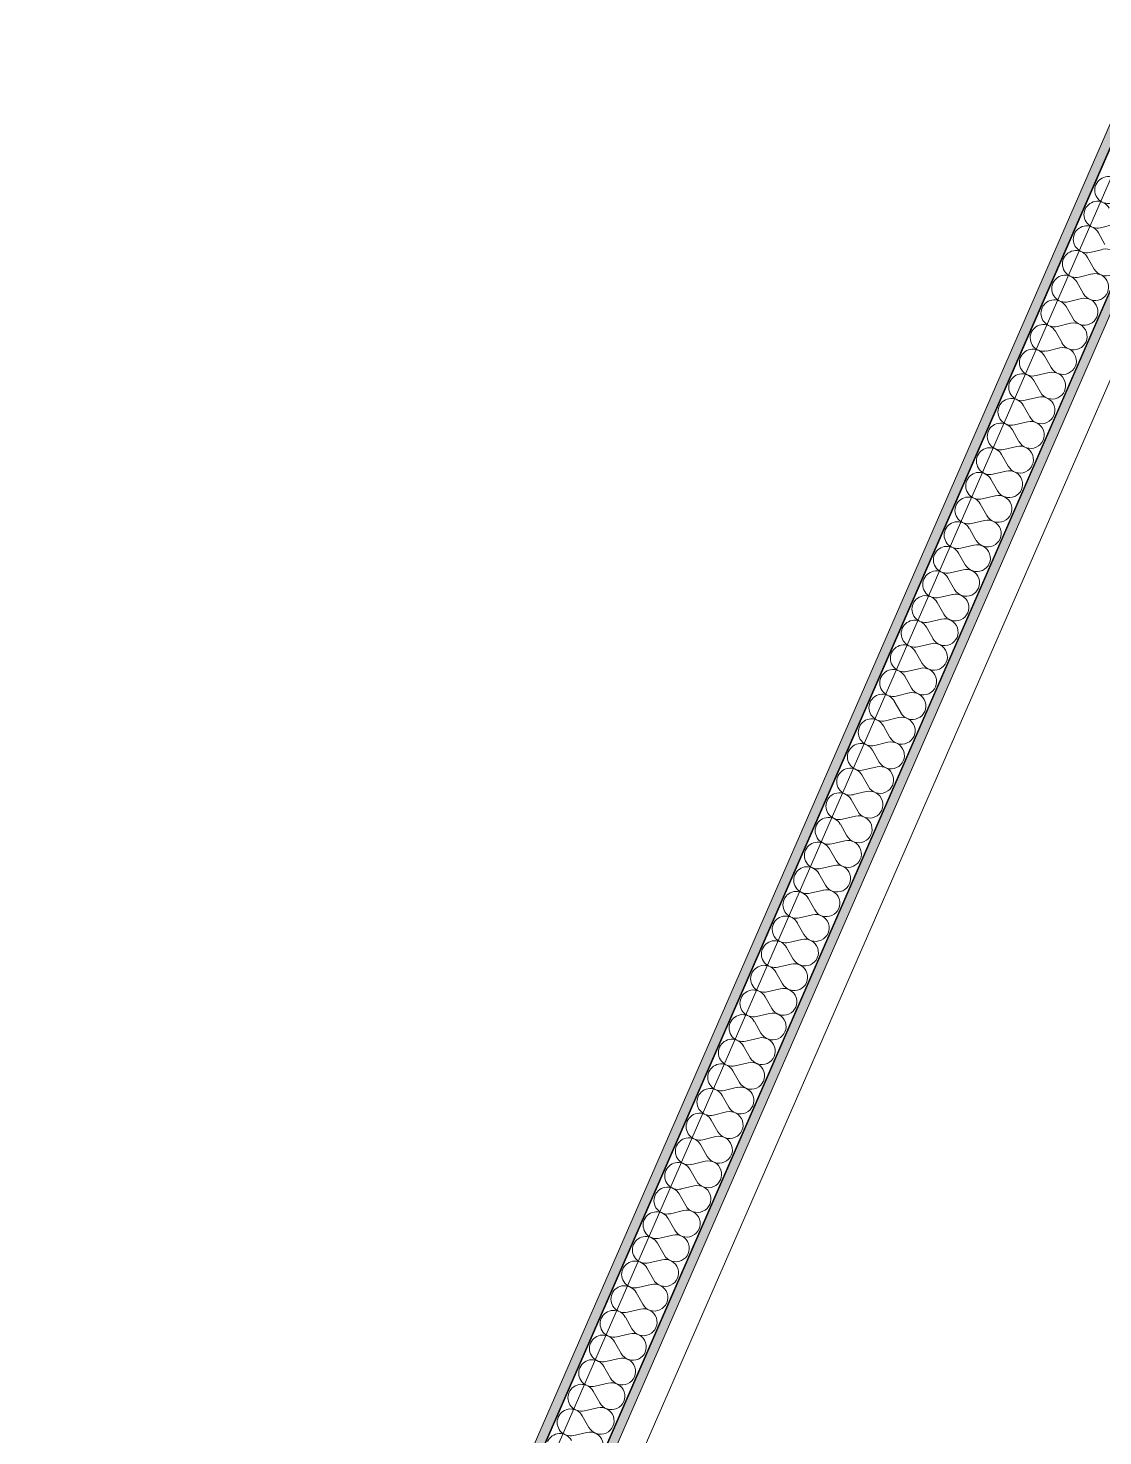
# Model space of a CAD drawing. Header units: millimetres. Extents: x -50172 to 90294, y -80883 to 25069.
# Drawn here: x 81 to 1831, y -46372 to -44078 of the extents above; entities that cross this region are included whole.
import ezdxf
from ezdxf.enums import TextEntityAlignment as Align

# ---------------------------------------------------------------- set-up
doc = ezdxf.new("R2010")
doc.units = ezdxf.units.MM
doc.header["$MEASUREMENT"] = 0
doc.layers.add('New_A-25-M_Wall_Int', color=7, linetype='Continuous')
doc.layers.add('New_A-35-M_FFE-Zone', color=7, linetype='Continuous')
doc.layers.add('New_A-25-M_Wall_Int_Pen_No__1', color=7, linetype='Continuous', lineweight=13)
doc.layers.add('New_ArchiCAD Zone Stamps_Pen_No__9', color=7, linetype='Continuous', lineweight=13)
doc.layers.add('New_A-25-M_Wall_Int_Pen_No__107', color=7, linetype='Continuous', lineweight=15, true_color=0xa6a6a6)
doc.layers.add('New_A-35-M_FFE-Zone_Pen_No__74', color=7, linetype='Continuous', lineweight=20, true_color=0x606060)
doc.styles.add('GENERATED_STYLE_1', font='')
doc.styles.add('GENERATED_STYLE_3', font='')
doc.styles.get('GENERATED_STYLE_1').set_extended_font_data('Arial', bold=True)
doc.styles.get('GENERATED_STYLE_3').set_extended_font_data('Arial')

# ---------------------------------------------------------------- blocks, each defined once
blk = doc.blocks.new('Library_Quiet Study_INB 1303_6_1', base_point=(5012.1, -44459.7))
at = {"layer": 'New_A-35-M_FFE-Zone_Pen_No__74', "linetype": 'Continuous'}
blk.add_line((4511.6, -38533.2), (233.5, -48340.2), dxfattribs=at)
at = {"layer": 'New_ArchiCAD Zone Stamps_Pen_No__9'}
for tag, height, style, p in [('ROOM_NAME', 250, 'GENERATED_STYLE_1', (2597.1, -43676.2)), ('zoneNameLine2', 250, 'GENERATED_STYLE_1', (2408.7, -44108.4)), ('ROOM_NUMBER', 200, 'GENERATED_STYLE_3', (2220.3, -44529.1)), ('measuredAreaCode', 200, 'GENERATED_STYLE_3', (2063.3, -44889.2)), ('ROOM_WALLS_PRM', 200, 'GENERATED_STYLE_3', (2370.7, -45023.2)), ('DUMMY_649', 200, 'GENERATED_STYLE_3', (2860, -45236.6)), ('DUMMY_650', 133.3, 'GENERATED_STYLE_3', (3139.3, -45343.1))]:
    blk.add_attdef(tag, text='', height=height, rotation=336.4404, dxfattribs=dict(at, style=style)).set_placement(p, align=Align.TOP_LEFT)
blk = doc.blocks.new('Computer Lab F_INB 1302_7_1', base_point=(-6455.1, -40925.5))
at = {"layer": 'New_A-35-M_FFE-Zone_Pen_No__74', "linetype": 'Continuous'}
blk.add_line((114.7, -48287.8), (4390.7, -38481.6), dxfattribs=at)
at = {"layer": 'New_ArchiCAD Zone Stamps_Pen_No__9'}
for tag, height, style, p in [('ROOM_NAME', 250, 'GENERATED_STYLE_1', (-7200.5, -39404)), ('zoneNameLine2', 250, 'GENERATED_STYLE_1', (-7388.9, -39836.1)), ('ROOM_NUMBER', 200, 'GENERATED_STYLE_3', (-7577.3, -40256.8)), ('measuredAreaCode', 200, 'GENERATED_STYLE_3', (-7734.4, -40616.9)), ('DUMMY_649', 200, 'GENERATED_STYLE_3', (-7427, -40751)), ('DUMMY_650', 200, 'GENERATED_STYLE_3', (-6797.8, -41025.3)), ('DUMMY_651', 133.3, 'GENERATED_STYLE_3', (-6518.5, -41131.9))]:
    blk.add_attdef(tag, text='', height=height, rotation=336.4404, dxfattribs=dict(at, style=style)).set_placement(p, align=Align.TOP_LEFT)
blk = doc.blocks.new('*X456')
at = {"layer": 'New_A-25-M_Wall_Int_Pen_No__107', "linetype": 'Continuous'}
for p, q in [((1848.4, -44398.3), (1827.1, -44403.4)), ((1834.4, -44430.4), (1823.6, -44411.4)), ((1830.9, -44438.5), (1809.6, -44443.5)), ((1816.9, -44470.6), (1806.1, -44451.6)), ((1799.4, -44510.8), (1788.6, -44491.7)), ((1813.4, -44478.6), (1792.1, -44483.7)), ((1781.9, -44550.9), (1771.1, -44531.9)), ((1795.9, -44518.8), (1774.6, -44523.8)), ((1778.4, -44559), (1757.1, -44564)), ((1764.4, -44591.1), (1753.6, -44572)), ((1760.9, -44599.1), (1739.6, -44604.2)), ((1746.9, -44631.2), (1736.1, -44612.2)), ((1729.4, -44671.4), (1718.6, -44652.3)), ((1743.4, -44639.3), (1722.1, -44644.3)), ((1711.9, -44711.6), (1701, -44692.5)), ((1725.9, -44679.4), (1704.6, -44684.5)), ((1708.4, -44719.6), (1687, -44724.6)), ((1694.3, -44751.7), (1683.5, -44732.7)), ((1690.8, -44759.7), (1669.5, -44764.8)), ((1676.8, -44791.9), (1666, -44772.8)), ((1659.3, -44832), (1648.5, -44813)), ((1673.3, -44799.9), (1652, -44804.9)), ((1641.8, -44872.2), (1631, -44853.1)), ((1655.8, -44840.1), (1634.5, -44845.1)), ((1638.3, -44880.2), (1617, -44885.3)), ((1624.3, -44912.3), (1613.5, -44893.3)), ((1620.8, -44920.4), (1599.5, -44925.4)), ((1606.8, -44952.5), (1596, -44933.4)), ((1589.3, -44992.7), (1578.5, -44973.6)), ((1603.3, -44960.5), (1582, -44965.6)), ((1571.8, -45032.8), (1561, -45013.8)), ((1585.8, -45000.7), (1564.5, -45005.7)), ((1568.3, -45040.8), (1547, -45045.9)), ((1554.3, -45073), (1543.5, -45053.9)), ((1550.8, -45081), (1529.4, -45086)), ((1536.8, -45113.1), (1525.9, -45094.1)), ((1519.2, -45153.3), (1508.4, -45134.2)), ((1533.2, -45121.2), (1511.9, -45126.2)), ((1501.7, -45193.4), (1490.9, -45174.4)), ((1515.7, -45161.3), (1494.4, -45166.4)), ((1498.2, -45201.5), (1476.9, -45206.5)), ((1484.2, -45233.6), (1473.4, -45214.6)), ((1480.7, -45241.6), (1459.4, -45246.7)), ((1466.7, -45273.8), (1455.9, -45254.7)), ((1449.2, -45313.9), (1438.4, -45294.9)), ((1463.2, -45281.8), (1441.9, -45286.8)), ((1431.7, -45354.1), (1420.9, -45335)), ((1445.7, -45322), (1424.4, -45327)), ((1428.2, -45362.1), (1406.9, -45367.2)), ((1414.2, -45394.2), (1403.4, -45375.2)), ((1410.7, -45402.3), (1389.4, -45407.3)), ((1396.7, -45434.4), (1385.9, -45415.3)), ((1379.2, -45474.6), (1368.3, -45455.5)), ((1393.2, -45442.4), (1371.8, -45447.5)), ((1361.6, -45514.7), (1350.8, -45495.7)), ((1375.7, -45482.6), (1354.3, -45487.6)), ((1358.1, -45522.7), (1336.8, -45527.8)), ((1344.1, -45554.9), (1333.3, -45535.8)), ((1340.6, -45562.9), (1319.3, -45567.9)), ((1326.6, -45595), (1315.8, -45576)), ((1309.1, -45635.2), (1298.3, -45616.1)), ((1323.1, -45603.1), (1301.8, -45608.1)), ((1291.6, -45675.3), (1280.8, -45656.3)), ((1305.6, -45643.2), (1284.3, -45648.3)), ((1288.1, -45683.4), (1266.8, -45688.4)), ((1274.1, -45715.5), (1263.3, -45696.4)), ((1270.6, -45723.5), (1249.3, -45728.6)), ((1256.6, -45755.7), (1245.8, -45736.6)), ((1239.1, -45795.8), (1228.3, -45776.8)), ((1253.1, -45763.7), (1231.8, -45768.7)), ((1221.6, -45836), (1210.7, -45816.9)), ((1235.6, -45803.8), (1214.2, -45808.9)), ((1218.1, -45844), (1196.7, -45849)), ((1204, -45876.1), (1193.2, -45857.1)), ((1200.5, -45884.2), (1179.2, -45889.2)), ((1186.5, -45916.3), (1175.7, -45897.2)), ((1169, -45956.4), (1158.2, -45937.4)), ((1183, -45924.3), (1161.7, -45929.4)), ((1151.5, -45996.6), (1140.7, -45977.5)), ((1165.5, -45964.5), (1144.2, -45969.5)), ((1148, -46004.6), (1126.7, -46009.7)), ((1134, -46036.8), (1123.2, -46017.7)), ((1130.5, -46044.8), (1109.2, -46049.8)), ((1116.5, -46076.9), (1105.7, -46057.9)), ((1099, -46117.1), (1088.2, -46098)), ((1113, -46084.9), (1091.7, -46090)), ((1081.5, -46157.2), (1070.7, -46138.2)), ((1095.5, -46125.1), (1074.2, -46130.1)), ((1078, -46165.3), (1056.7, -46170.3)), ((1064, -46197.4), (1053.2, -46178.3)), ((1060.5, -46205.4), (1039.1, -46210.5)), ((1046.4, -46237.5), (1035.6, -46218.5)), ((1028.9, -46277.7), (1018.1, -46258.7)), ((1042.9, -46245.6), (1021.6, -46250.6)), ((1011.4, -46317.9), (1000.6, -46298.8)), ((1025.4, -46285.7), (1004.1, -46290.8)), ((1007.9, -46325.9), (986.6, -46330.9)), ((993.9, -46358), (983.1, -46339)), ((990.4, -46366.1), (969.1, -46371.1))]:
    blk.add_line(p, q, dxfattribs=at)
for centre, start, end in [((1839.6, -44341.9), 156.4404, 283.3103), ((1839.6, -44341.9), 29.5705, 156.4404), ((1822.1, -44382), 156.4404, 283.3103), ((1822.1, -44382), 29.5705, 156.4404), ((1804.6, -44422.2), 29.5705, 156.4404), ((1804.6, -44422.2), 156.4404, 283.3103), ((1787.1, -44462.4), 29.5705, 156.4404), ((1836, -44459.8), 209.5705, 103.3103), ((1787.1, -44462.4), 156.4404, 283.3103), ((1769.6, -44502.5), 156.4404, 283.3103), ((1769.6, -44502.5), 29.5705, 156.4404), ((1818.5, -44500), 209.5705, 103.3103), ((1752, -44542.7), 156.4404, 283.3103), ((1752, -44542.7), 29.5705, 156.4404), ((1801, -44540.1), 209.5705, 103.3103), ((1734.5, -44582.8), 29.5705, 156.4404), ((1783.4, -44580.3), 209.5705, 103.3103), ((1734.5, -44582.8), 156.4404, 283.3103), ((1717, -44623), 29.5705, 156.4404), ((1765.9, -44620.4), 209.5705, 103.3103), ((1717, -44623), 156.4404, 283.3103), ((1699.5, -44663.2), 156.4404, 283.3103), ((1699.5, -44663.2), 29.5705, 156.4404), ((1748.4, -44660.6), 209.5705, 103.3103), ((1682, -44703.3), 156.4404, 283.3103), ((1682, -44703.3), 29.5705, 156.4404), ((1730.9, -44700.7), 209.5705, 103.3103), ((1664.5, -44743.5), 29.5705, 156.4404), ((1713.4, -44740.9), 209.5705, 103.3103), ((1664.5, -44743.5), 156.4404, 283.3103), ((1647, -44783.6), 29.5705, 156.4404), ((1695.9, -44781.1), 209.5705, 103.3103), ((1647, -44783.6), 156.4404, 283.3103), ((1629.5, -44823.8), 156.4404, 283.3103), ((1629.5, -44823.8), 29.5705, 156.4404), ((1678.4, -44821.2), 209.5705, 103.3103), ((1612, -44863.9), 156.4404, 283.3103), ((1612, -44863.9), 29.5705, 156.4404), ((1660.9, -44861.4), 209.5705, 103.3103), ((1594.4, -44904.1), 29.5705, 156.4404), ((1643.4, -44901.5), 209.5705, 103.3103), ((1594.4, -44904.1), 156.4404, 283.3103), ((1576.9, -44944.3), 29.5705, 156.4404), ((1625.8, -44941.7), 209.5705, 103.3103), ((1576.9, -44944.3), 156.4404, 283.3103), ((1559.4, -44984.4), 156.4404, 283.3103), ((1559.4, -44984.4), 29.5705, 156.4404), ((1608.3, -44981.8), 209.5705, 103.3103), ((1541.9, -45024.6), 156.4404, 283.3103), ((1541.9, -45024.6), 29.5705, 156.4404), ((1590.8, -45022), 209.5705, 103.3103), ((1524.4, -45064.7), 29.5705, 156.4404), ((1573.3, -45062.2), 209.5705, 103.3103), ((1524.4, -45064.7), 156.4404, 283.3103), ((1506.9, -45104.9), 29.5705, 156.4404), ((1555.8, -45102.3), 209.5705, 103.3103), ((1506.9, -45104.9), 156.4404, 283.3103), ((1489.4, -45145), 156.4404, 283.3103), ((1489.4, -45145), 29.5705, 156.4404), ((1538.3, -45142.5), 209.5705, 103.3103), ((1471.9, -45185.2), 156.4404, 283.3103), ((1471.9, -45185.2), 29.5705, 156.4404), ((1520.8, -45182.6), 209.5705, 103.3103), ((1454.4, -45225.4), 29.5705, 156.4404), ((1503.3, -45222.8), 209.5705, 103.3103), ((1454.4, -45225.4), 156.4404, 283.3103), ((1436.8, -45265.5), 29.5705, 156.4404), ((1485.8, -45263), 209.5705, 103.3103), ((1436.8, -45265.5), 156.4404, 283.3103), ((1419.3, -45305.7), 156.4404, 283.3103), ((1419.3, -45305.7), 29.5705, 156.4404), ((1468.2, -45303.1), 209.5705, 103.3103), ((1401.8, -45345.8), 156.4404, 283.3103), ((1401.8, -45345.8), 29.5705, 156.4404), ((1450.7, -45343.3), 209.5705, 103.3103), ((1384.3, -45386), 29.5705, 156.4404), ((1433.2, -45383.4), 209.5705, 103.3103), ((1384.3, -45386), 156.4404, 283.3103), ((1366.8, -45426.2), 29.5705, 156.4404), ((1415.7, -45423.6), 209.5705, 103.3103), ((1366.8, -45426.2), 156.4404, 283.3103), ((1349.3, -45466.3), 156.4404, 283.3103), ((1349.3, -45466.3), 29.5705, 156.4404), ((1398.2, -45463.7), 209.5705, 103.3103), ((1331.8, -45506.5), 156.4404, 283.3103), ((1331.8, -45506.5), 29.5705, 156.4404), ((1380.7, -45503.9), 209.5705, 103.3103), ((1314.3, -45546.6), 29.5705, 156.4404), ((1363.2, -45544.1), 209.5705, 103.3103), ((1314.3, -45546.6), 156.4404, 283.3103), ((1296.8, -45586.8), 29.5705, 156.4404), ((1345.7, -45584.2), 209.5705, 103.3103), ((1296.8, -45586.8), 156.4404, 283.3103), ((1279.2, -45626.9), 156.4404, 283.3103), ((1279.2, -45626.9), 29.5705, 156.4404), ((1328.2, -45624.4), 209.5705, 103.3103), ((1261.7, -45667.1), 156.4404, 283.3103), ((1261.7, -45667.1), 29.5705, 156.4404), ((1310.7, -45664.5), 209.5705, 103.3103), ((1244.2, -45707.3), 29.5705, 156.4404), ((1293.1, -45704.7), 209.5705, 103.3103), ((1244.2, -45707.3), 156.4404, 283.3103), ((1226.7, -45747.4), 29.5705, 156.4404), ((1275.6, -45744.8), 209.5705, 103.3103), ((1226.7, -45747.4), 156.4404, 283.3103), ((1209.2, -45787.6), 156.4404, 283.3103), ((1209.2, -45787.6), 29.5705, 156.4404), ((1258.1, -45785), 209.5705, 103.3103), ((1191.7, -45827.7), 156.4404, 283.3103), ((1191.7, -45827.7), 29.5705, 156.4404), ((1240.6, -45825.2), 209.5705, 103.3103), ((1174.2, -45867.9), 29.5705, 156.4404), ((1223.1, -45865.3), 209.5705, 103.3103), ((1174.2, -45867.9), 156.4404, 283.3103), ((1156.7, -45908), 29.5705, 156.4404), ((1205.6, -45905.5), 209.5705, 103.3103), ((1156.7, -45908), 156.4404, 283.3103), ((1139.2, -45948.2), 156.4404, 283.3103), ((1139.2, -45948.2), 29.5705, 156.4404), ((1188.1, -45945.6), 209.5705, 103.3103), ((1121.7, -45988.4), 156.4404, 283.3103), ((1121.7, -45988.4), 29.5705, 156.4404), ((1170.6, -45985.8), 209.5705, 103.3103), ((1104.1, -46028.5), 29.5705, 156.4404), ((1153.1, -46025.9), 209.5705, 103.3103), ((1104.1, -46028.5), 156.4404, 283.3103), ((1086.6, -46068.7), 29.5705, 156.4404), ((1135.5, -46066.1), 209.5705, 103.3103), ((1086.6, -46068.7), 156.4404, 283.3103), ((1069.1, -46108.8), 156.4404, 283.3103), ((1069.1, -46108.8), 29.5705, 156.4404), ((1118, -46106.3), 209.5705, 103.3103), ((1051.6, -46149), 156.4404, 283.3103), ((1051.6, -46149), 29.5705, 156.4404), ((1100.5, -46146.4), 209.5705, 103.3103), ((1034.1, -46189.1), 29.5705, 156.4404), ((1083, -46186.6), 209.5705, 103.3103), ((1034.1, -46189.1), 156.4404, 283.3103), ((1016.6, -46229.3), 29.5705, 156.4404), ((1065.5, -46226.7), 209.5705, 103.3103), ((1016.6, -46229.3), 156.4404, 283.3103), ((999.1, -46269.5), 156.4404, 283.3103), ((999.1, -46269.5), 29.5705, 156.4404), ((1048, -46266.9), 209.5705, 103.3103), ((981.6, -46309.6), 156.4404, 283.3103), ((981.6, -46309.6), 29.5705, 156.4404), ((1030.5, -46307.1), 209.5705, 103.3103), ((964.1, -46349.8), 29.5705, 156.4404), ((1013, -46347.2), 209.5705, 103.3103), ((964.1, -46349.8), 156.4404, 283.3103), ((946.5, -46389.9), 29.5705, 156.4404), ((995.5, -46387.4), 209.5705, 103.3103)]:
    blk.add_arc(centre, 21.9, start, end, dxfattribs=at)
blk = doc.blocks.new('Wall_96_1', base_point=(4398.3, -38373.6))
at = {"layer": 'New_A-25-M_Wall_Int_Pen_No__107', "linetype": 'Continuous'}
for points in [[(94.3, -48281.6), (4372.1, -38471.3), (4358.3, -38465.3), (80.6, -48275.6)], [(194.2, -48325.1), (4472, -38514.9), (4458.3, -38508.9), (180.5, -48319.1)]]:
    blk.add_hatch(color=256, dxfattribs=at).paths.add_polyline_path(points)
at = {"layer": 'New_A-25-M_Wall_Int_Pen_No__107', "linetype": 'Continuous', "lineweight": 0, "true_color": 0x535353}
for points in [[(95.2, -48282), (4373, -38471.7), (4372.1, -38471.3), (94.3, -48281.6)], [(180.5, -48319.1), (4458.3, -38508.9), (4457.3, -38508.5), (179.6, -48318.7)]]:
    blk.add_hatch(color=251, dxfattribs=at).paths.add_polyline_path(points)
at = {"layer": 'New_A-25-M_Wall_Int_Pen_No__1', "linetype": 'Continuous'}
for p, q in [((94.3, -48281.6), (4372.1, -38471.3)), ((95.2, -48282), (4373, -38471.7)), ((179.6, -48318.7), (4457.3, -38508.5)), ((180.5, -48319.1), (4458.3, -38508.9))]:
    blk.add_line(p, q, dxfattribs=at)
at = {"layer": 'New_A-25-M_Wall_Int_Pen_No__1', "linetype": 'Continuous', "flags": 128}
for points in [[(4358.3, -38465.3), (80.6, -48275.6)], [(194.2, -48325.1), (4472, -38514.9)]]:
    blk.add_lwpolyline(points, dxfattribs=at)
at = {"layer": 'New_A-25-M_Wall_Int', "color": 250, "lineweight": 50, "true_color": 0x2a2a2a}
blk.add_blockref('*X456', (0, 0), dxfattribs=at)

msp = doc.modelspace()

# ---------------------------------------------------------------- block references
at = {"layer": 'New_A-25-M_Wall_Int', "color": 250, "lineweight": 50, "true_color": 0x2a2a2a}
msp.add_blockref('Wall_96_1', (4398.3, -38373.6), dxfattribs=at)
at = {"layer": 'New_A-35-M_FFE-Zone', "linetype": 'Continuous'}
for name, p in [('Computer Lab F_INB 1302_7_1', (-6455.1, -40925.5)), ('Library_Quiet Study_INB 1303_6_1', (5012.1, -44459.7))]:
    msp.add_blockref(name, p, dxfattribs=at)

doc.saveas('drawing.dxf')
